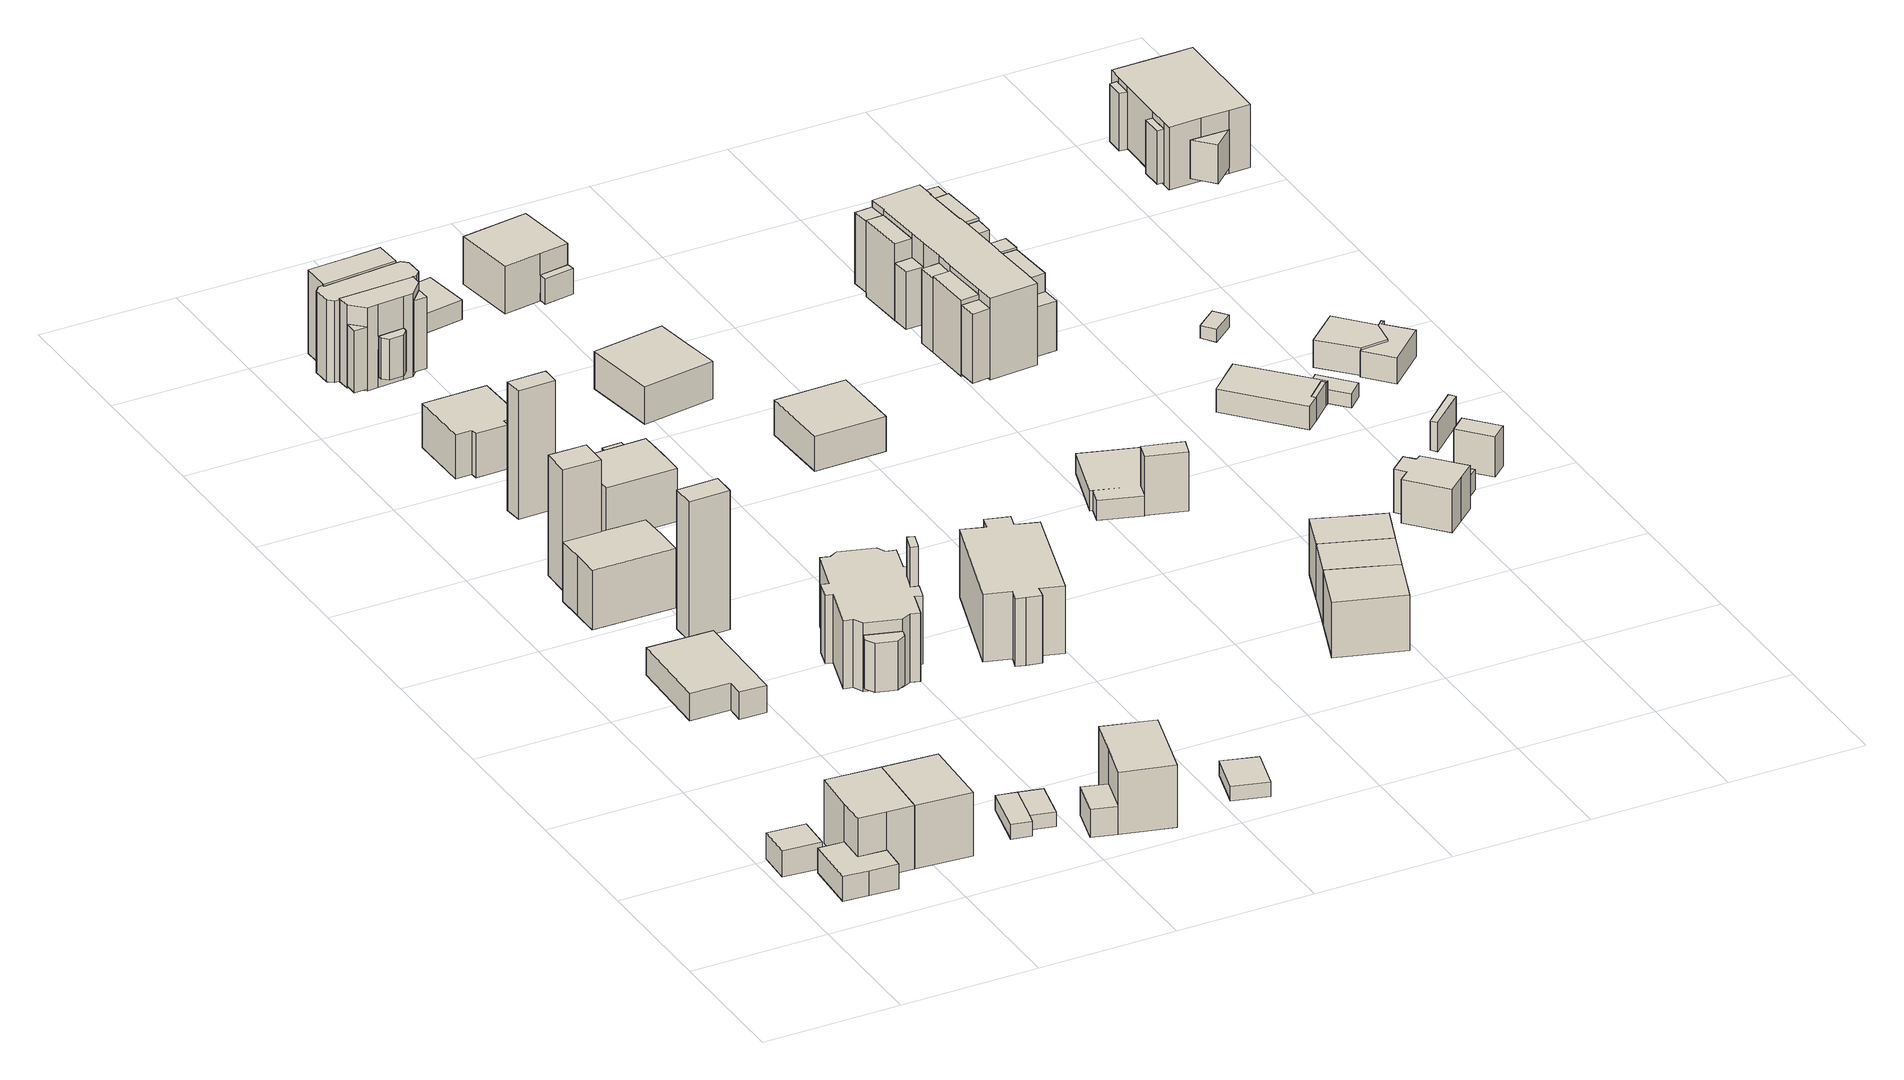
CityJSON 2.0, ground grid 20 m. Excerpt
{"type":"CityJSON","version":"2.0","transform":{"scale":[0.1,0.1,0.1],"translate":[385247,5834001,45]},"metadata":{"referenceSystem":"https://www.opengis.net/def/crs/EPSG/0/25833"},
"CityObjects":{
"building1":{"type":"Building","attributes":{"Gemeindeschluessel":"11000012","BezugspunktDach":"2200","function":"51009_1611","measuredHeight":3.89,"storeysAboveGround":0},"address":[{"country":"Germany","locality":"Berlin"}],"geometry":[{"type":"Solid","lod":"1","boundaries":[[[[0,1,2,3]],[[4,5,6,7]],[[4,7,3,2]],[[5,4,2,1]],[[6,5,1,0]],[[7,6,0,3]]]]}]},
"building2":{"type":"Building","attributes":{"Gemeindeschluessel":"11000012","BezugspunktDach":"2200","function":"51009_1610","measuredHeight":3.72,"storeysAboveGround":0},"address":[{"country":"Germany","locality":"Berlin"}],"geometry":[{"type":"Solid","lod":"1","boundaries":[[[[8,9,10,11,12,13,14]],[[15,16,17,18,19,20,21]],[[15,21,14,13]],[[16,15,13,12]],[[17,16,12,11]],[[18,17,11,10]],[[19,18,10,9]],[[20,19,9,8]],[[21,20,8,14]]]]}]},
"building3":{"type":"Building","attributes":{"Gemeindeschluessel":"11000012","BezugspunktDach":"2200","function":"31001_1010","measuredHeight":9.46,"storeysAboveGround":2},"address":[{"country":"Germany","locality":"Berlin","thoroughfareNumber":"14","thoroughfareName":"Am Pilz"}],"geometry":[{"type":"Solid","lod":"1","boundaries":[[[[22,23,24,25,26,27]],[[28,29,30,31,32,33]],[[28,33,27,26]],[[29,28,26,25]],[[30,29,25,24]],[[31,30,24,23]],[[32,31,23,22]],[[33,32,22,27]]]]}]},
"building4":{"type":"Building","attributes":{"Gemeindeschluessel":"11000012","BezugspunktDach":"2200","function":"31001_1010","measuredHeight":9.48,"storeysAboveGround":2},"address":[{"country":"Germany","locality":"Berlin","thoroughfareNumber":"16","thoroughfareName":"Am Pilz"}],"geometry":[{"type":"Solid","lod":"1","boundaries":[[[[34,35,24,23]],[[30,36,37,31]],[[30,31,23,24]],[[36,30,24,35]],[[37,36,35,34]],[[31,37,34,23]]]]}]},
"building5":{"type":"Building","attributes":{"Gemeindeschluessel":"11000012","BezugspunktDach":"2200","function":"31001_1010","measuredHeight":4.12,"storeysAboveGround":1},"address":[{"country":"Germany","locality":"Berlin","thoroughfareNumber":"2","thoroughfareName":"Wildkanzelweg"}],"geometry":[{"type":"Solid","lod":"1","boundaries":[[[[38,39,40,41,42,43]],[[44,45,46,47,48,49]],[[44,49,43,42]],[[45,44,42,41]],[[46,45,41,40]],[[47,46,40,39]],[[48,47,39,38]],[[49,48,38,43]]]]}]},
"building6":{"type":"Building","attributes":{"Gemeindeschluessel":"11000012","BezugspunktDach":"2200","function":"31001_2463","measuredHeight":2.17,"storeysAboveGround":1},"address":[{"country":"Germany","locality":"Berlin","thoroughfareNumber":"16 (1)","thoroughfareName":"Am Pilz"}],"geometry":[{"type":"Solid","lod":"1","boundaries":[[[[50,51,52,53,54]],[[55,56,57,58,59]],[[55,59,54,53]],[[56,55,53,52]],[[57,56,52,51]],[[58,57,51,50]],[[59,58,50,54]]]]}]},
"building7":{"type":"Building","attributes":{"Gemeindeschluessel":"11000012","BezugspunktDach":"2200","function":"31001_2463","measuredHeight":17.96,"storeysAboveGround":1},"address":[{"country":"Germany","locality":"Berlin","thoroughfareNumber":"4 (1)","thoroughfareName":"Wildkanzelweg"}],"geometry":[{"type":"Solid","lod":"1","boundaries":[[[[60,61,62,63]],[[64,65,66,67]],[[64,67,63,62]],[[65,64,62,61]],[[66,65,61,60]],[[67,66,60,63]]]]}]},
"building8":{"type":"Building","attributes":{"Gemeindeschluessel":"11000012","BezugspunktDach":"2200","function":"31001_2463","measuredHeight":2.16,"storeysAboveGround":1},"address":[{"country":"Germany","locality":"Berlin","thoroughfareNumber":"18 (1)","thoroughfareName":"Am Pilz"}],"geometry":[{"type":"Solid","lod":"1","boundaries":[[[[68,69,52,51]],[[56,70,71,57]],[[56,57,51,52]],[[70,56,52,69]],[[71,70,69,68]],[[57,71,68,51]]]]}]},
"building9":{"type":"Building","attributes":{"Gemeindeschluessel":"11000012","BezugspunktDach":"2200","function":"31001_1010","measuredHeight":9.94,"storeysAboveGround":2},"address":[{"country":"Germany","locality":"Berlin","thoroughfareNumber":"4","thoroughfareName":"Wildkanzelweg"}],"geometry":[{"type":"Solid","lod":"1","boundaries":[[[[72,73,74,75,76,77,78]],[[79,80,81,82,83,84,85]],[[79,85,78,77]],[[80,79,77,76]],[[81,80,76,75]],[[82,81,75,74]],[[83,82,74,73]],[[84,83,73,72]],[[85,84,72,78]]]]}]},
"building10":{"type":"Building","attributes":{"Gemeindeschluessel":"11000012","BezugspunktDach":"2200","function":"31001_2463","measuredHeight":20.8,"storeysAboveGround":1},"address":[{"country":"Germany","locality":"Berlin","thoroughfareNumber":"2 (1)","thoroughfareName":"Wildkanzelweg"}],"geometry":[{"type":"Solid","lod":"1","boundaries":[[[[86,87,88,89]],[[90,91,92,93]],[[90,93,89,88]],[[91,90,88,87]],[[92,91,87,86]],[[93,92,86,89]]]]}]},
"building11":{"type":"Building","attributes":{"Gemeindeschluessel":"11000012","BezugspunktDach":"2200","function":"31001_2463","measuredHeight":19.2,"storeysAboveGround":1},"address":[{"country":"Germany","locality":"Berlin","thoroughfareNumber":"6 (1)","thoroughfareName":"Wildkanzelweg"}],"geometry":[{"type":"Solid","lod":"1","boundaries":[[[[94,95,96,97]],[[98,99,100,101]],[[98,101,97,96]],[[99,98,96,95]],[[100,99,95,94]],[[101,100,94,97]]]]}]},
"building12":{"type":"Building","attributes":{"Gemeindeschluessel":"11000012","function":"31001_1010"},"address":[{"country":"Germany","locality":"Berlin","thoroughfareNumber":"18","thoroughfareName":"Am Pilz"}],"children":["building12-1","building12-2"]},
"building12-1":{"type":"BuildingPart","attributes":{"BezugspunktDach":"2200","measuredHeight":9.29,"storeysAboveGround":3},"parents":["building12"],"geometry":[{"type":"MultiSurface","lod":"1","boundaries":[[[102,103,104,105,106]],[[107,108,109,110,111]],[[112,113,111,106,105]],[[108,107,105,104]],[[109,108,104,103]],[[110,109,103,102]],[[111,110,102,106]],[[114,107,111,113,112]]]}]},
"building12-2":{"type":"BuildingPart","attributes":{"BezugspunktDach":"2200","measuredHeight":4.61,"storeysAboveGround":3},"parents":["building12"],"geometry":[{"type":"Solid","lod":"1","boundaries":[[[[113,112,115,116]],[[117,107,111,118]],[[117,118,116,115]],[[107,117,115,112]],[[118,111,113,116]],[[111,107,112,113]]]]}]},
"building13":{"type":"Building","attributes":{"Gemeindeschluessel":"11000012","BezugspunktDach":"2200","function":"31001_1010","measuredHeight":7.83,"storeysAboveGround":1},"address":[{"country":"Germany","locality":"Berlin","thoroughfareNumber":"8","thoroughfareName":"Wildkanzelweg"}],"geometry":[{"type":"Solid","lod":"1","boundaries":[[[[119,120,121,122,123,124,125,126]],[[127,128,129,130,131,132,133,134]],[[127,134,126,125]],[[128,127,125,124]],[[129,128,124,123]],[[130,129,123,122]],[[131,130,122,121]],[[132,131,121,120]],[[133,132,120,119]],[[134,133,119,126]]]]}]},
"building14":{"type":"Building","attributes":{"Gemeindeschluessel":"11000012","function":"31001_1010"},"address":[{"country":"Germany","locality":"Berlin","thoroughfareNumber":"15","thoroughfareName":"Am Pilz"}],"children":["building14-1","building14-2","building14-3","building14-4"]},
"building14-1":{"type":"BuildingPart","attributes":{"BezugspunktDach":"2200","measuredHeight":11.35,"storeysAboveGround":2},"parents":["building14"],"geometry":[{"type":"MultiSurface","lod":"1","boundaries":[[[135,136,137,138,139,140,141,142,143,144,145,146,147,148,149,150,151,152,153,154,155,156,157,158,159]],[[160,161,162,163,164,165,166,167,168,169,170,171,172,173,174,175,176,177,178,179,180,181,182,183,184]],[[160,184,159,158]],[[161,160,158,157]],[[162,161,157,156]],[[163,162,156,155]],[[164,163,155,154]],[[165,164,154,153]],[[166,165,153,152]],[[185,186,187,188,167,166,152,151]],[[168,167,151,150]],[[169,168,150,149]],[[170,169,149,148]],[[171,170,148,147]],[[172,171,147,146]],[[173,172,146,189,190]],[[174,173,190,191]],[[175,174,191,192]],[[176,175,143,142]],[[177,176,142,141]],[[178,177,141,140]],[[179,178,140,139]],[[180,179,139,138]],[[181,180,138,137]],[[182,181,193,194,195,196,137,136]],[[183,182,136,135]],[[184,183,135,159]],[[188,187,186,185]],[[190,189,146,145]],[[191,190,145,144]],[[192,191,144,143]],[[196,195,194,193]]]}]},
"building14-2":{"type":"BuildingPart","attributes":{"BezugspunktDach":"2200","measuredHeight":7.23,"storeysAboveGround":2},"parents":["building14"],"geometry":[{"type":"Solid","lod":"1","boundaries":[[[[185,197,198,199,200,186]],[[201,202,203,204,188,187]],[[201,187,186,200]],[[202,201,200,199]],[[203,202,199,198]],[[204,203,198,197]],[[188,204,197,185]],[[187,188,185,186]]]]}]},
"building14-3":{"type":"BuildingPart","attributes":{"BezugspunktDach":"2200","measuredHeight":7.22,"storeysAboveGround":2},"parents":["building14"],"geometry":[{"type":"Solid","lod":"1","boundaries":[[[[205,206,207,196,195,208]],[[194,193,209,210,211,212]],[[194,212,208,195]],[[209,193,196,207]],[[210,209,207,206]],[[211,210,206,205]],[[212,211,205,208]],[[193,194,195,196]]]]}]},
"building14-4":{"type":"BuildingPart","attributes":{"BezugspunktDach":"2200","measuredHeight":15.08,"storeysAboveGround":2},"parents":["building14"],"geometry":[{"type":"MultiSurface","lod":"1","boundaries":[[[213,214,215,216]],[[190,189,192,191]],[[145,144,216,215]],[[217,146,145,190,215,214]],[[192,189,214,213]],[[144,143,213,216]],[[190,191,144,145]],[[189,190,145,146,217]],[[191,192,143,144]]]}]},
"building15":{"type":"Building","attributes":{"Gemeindeschluessel":"11000012","BezugspunktDach":"2200","function":"31001_1010","measuredHeight":9.88,"storeysAboveGround":1},"address":[{"country":"Germany","locality":"Berlin","thoroughfareNumber":"6","thoroughfareName":"Wildkanzelweg"}],"geometry":[{"type":"Solid","lod":"1","boundaries":[[[[218,219,220,221,222,223]],[[224,225,226,227,228,229]],[[224,229,223,222]],[[225,224,222,221]],[[226,225,221,220]],[[227,226,220,219]],[[228,227,219,218]],[[229,228,218,223]]]]}]},
"building16":{"type":"Building","attributes":{"Gemeindeschluessel":"11000012","function":"31001_1010"},"address":[{"country":"Germany","locality":"Berlin","thoroughfareNumber":"10","thoroughfareName":"Wildkanzelweg"}],"children":["building16-1","building16-2","building16-3","building16-4","building16-5","building16-6","building16-7"]},
"building16-1":{"type":"BuildingPart","attributes":{"BezugspunktDach":"2200","measuredHeight":12.25,"storeysAboveGround":2},"parents":["building16"],"geometry":[{"type":"Solid","lod":"1","boundaries":[[[[230,231,232,233,234,235,236,237,238,239,240,241,242,243]],[[244,245,246,247,248,249,250,251,252,253,254,255,256,257]],[[244,257,243,242]],[[245,244,242,241]],[[248,247,239,238]],[[249,248,238,237]],[[250,249,237,236]],[[251,250,236,235]],[[252,251,235,234]],[[253,252,234,233]],[[255,254,232,231]],[[256,255,231,230]],[[257,256,230,243]],[[246,245,241,240]],[[247,246,240,239]],[[253,233,232,254]]]]}]},
"building16-2":{"type":"BuildingPart","attributes":{"BezugspunktDach":"2200","measuredHeight":12.37,"storeysAboveGround":2},"parents":["building16"],"geometry":[{"type":"MultiSurface","lod":"1","boundaries":[[[258,259,260,261,262,263,264,265]],[[253,266,267,268,269,270,271,254]],[[253,254,265,264],[253,233,232,254]],[[266,253,264,263]],[[272,273,263,262]],[[267,266,274,275]],[[268,267,262,261]],[[276,277,278,261,260]],[[269,268,279,280,281]],[[270,269,260,259]],[[271,270,282,283,284,285,286,259,258]],[[254,271,258,265]],[[233,253,254,232]],[[275,274,273,272]],[[281,280,279,278,277,276]],[[286,285,284,283,282]]]}]},
"building16-3":{"type":"BuildingPart","attributes":{"BezugspunktDach":"2200","measuredHeight":13.19,"storeysAboveGround":2},"parents":["building16"],"geometry":[{"type":"MultiSurface","lod":"1","boundaries":[[[287,288,289,290,291,292,293]],[[294,295,296,247,246,245,297]],[[294,297,293,292]],[[298,299,300,301,302,295,294,292,291]],[[296,295,291,290]],[[247,296,290,289]],[[240,239,289,288]],[[241,240,246,288,287]],[[297,245,287,293]],[[302,301,300,299,298]],[[246,247,239,240]],[[245,246,240,241]]]}]},
"building16-4":{"type":"BuildingPart","attributes":{"BezugspunktDach":"2200","measuredHeight":6.11,"storeysAboveGround":2},"parents":["building16"],"geometry":[{"type":"Solid","lod":"1","boundaries":[[[[303,304,305,306,277,276]],[[279,307,308,309,310,280]],[[307,279,277,306]],[[308,307,306,305]],[[309,308,305,304]],[[310,309,304,303]],[[280,310,303,276]],[[280,276,277,279]]]]}]},
"building16-5":{"type":"BuildingPart","attributes":{"BezugspunktDach":"2200","measuredHeight":9.35,"storeysAboveGround":2},"parents":["building16"],"geometry":[{"type":"MultiSurface","lod":"1","boundaries":[[[311,286,285]],[[283,312,284]],[[312,283,286,311]],[[284,312,311,285]],[[283,284,313,285,286]]]}]},
"building16-6":{"type":"BuildingPart","attributes":{"BezugspunktDach":"2200","measuredHeight":3.81,"storeysAboveGround":2},"parents":["building16"],"geometry":[{"type":"MultiSurface","lod":"1","boundaries":[[[299,298,314,315,316,317]],[[318,319,320,301,300,321]],[[318,321,317,316]],[[319,318,316,315]],[[320,319,315,314]],[[301,320,314,298]],[[321,300,299,317]],[[300,301,298,299,322]]]}]},
"building16-7":{"type":"BuildingPart","attributes":{"BezugspunktDach":"2200","measuredHeight":10.71,"storeysAboveGround":2},"parents":["building16"],"geometry":[{"type":"MultiSurface","lod":"1","boundaries":[[[323,273,272]],[[274,324,275]],[[324,274,273,323]],[[275,324,323,272]],[[274,275,272,273,325]]]}]},
"building17":{"type":"Building","attributes":{"Gemeindeschluessel":"11000012","BezugspunktDach":"2200","function":"51009_1610","measuredHeight":6.72,"storeysAboveGround":0},"address":[{"country":"Germany","locality":"Berlin"}],"geometry":[{"type":"Solid","lod":"1","boundaries":[[[[326,327,328,329]],[[330,331,332,333]],[[330,333,329,328]],[[331,330,328,327]],[[332,331,327,326]],[[333,332,326,329]]]]}]},
"building18":{"type":"Building","attributes":{"Gemeindeschluessel":"11000012","BezugspunktDach":"2200","function":"31001_2463","measuredHeight":2.13,"storeysAboveGround":1},"address":[{"country":"Germany","locality":"Berlin","thoroughfareNumber":"20 (1)","thoroughfareName":"Am Pilz"}],"geometry":[{"type":"Solid","lod":"1","boundaries":[[[[334,335,336,337]],[[338,339,340,341]],[[338,341,337,336]],[[339,338,336,335]],[[340,339,335,334]],[[341,340,334,337]]]]}]},
"building19":{"type":"Building","attributes":{"Gemeindeschluessel":"11000012","BezugspunktDach":"2200","function":"31001_2463","measuredHeight":2.86,"storeysAboveGround":1},"address":[{"country":"Germany","locality":"Berlin","thoroughfareNumber":"10 (1)","thoroughfareName":"Wildkanzelweg"}],"geometry":[{"type":"Solid","lod":"1","boundaries":[[[[342,343,344,345]],[[346,347,348,349]],[[346,349,345,344]],[[347,346,344,343]],[[348,347,343,342]],[[349,348,342,345]]]]}]},
"building20":{"type":"Building","attributes":{"Gemeindeschluessel":"11000012","BezugspunktDach":"2200","function":"31001_1010","measuredHeight":12.24,"storeysAboveGround":2},"address":[{"country":"Germany","locality":"Berlin","thoroughfareNumber":"17","thoroughfareName":"Am Pilz"}],"geometry":[{"type":"Solid","lod":"1","boundaries":[[[[350,351,352,353,354,355,356,357,358,359,360,361,362,363]],[[364,365,366,367,368,369,370,371,372,373,374,375,376,377]],[[364,377,363,362]],[[365,364,362,361]],[[366,365,361,360]],[[367,366,360,359]],[[368,367,359,358]],[[369,368,358,357]],[[370,369,357,356]],[[371,370,356,355]],[[372,371,355,354]],[[373,372,354,353]],[[374,373,353,352]],[[375,374,352,351]],[[376,375,351,350]],[[377,376,350,363]]]]}]},
"building21":{"type":"Building","attributes":{"Gemeindeschluessel":"11000012","BezugspunktDach":"2200","function":"31001_1010","measuredHeight":7.64,"storeysAboveGround":1},"address":[{"country":"Germany","locality":"Berlin","thoroughfareNumber":"8A","thoroughfareName":"Wildkanzelweg"}],"geometry":[{"type":"Solid","lod":"1","boundaries":[[[[378,379,380,381,382]],[[383,384,385,386,387]],[[383,387,382,381]],[[384,383,381,380]],[[385,384,380,379]],[[386,385,379,378]],[[387,386,378,382]]]]}]},
"building22":{"type":"Building","attributes":{"Gemeindeschluessel":"11000012","function":"31001_1010"},"address":[{"country":"Germany","locality":"Berlin","thoroughfareNumber":"22","thoroughfareName":"Schwarzkittelweg"}],"children":["building22-1","building22-2"]},
"building22-1":{"type":"BuildingPart","attributes":{"BezugspunktDach":"2200","measuredHeight":7.08,"storeysAboveGround":2},"parents":["building22"],"geometry":[{"type":"MultiSurface","lod":"1","boundaries":[[[388,389,390,391,392]],[[393,394,395,396,397]],[[393,397,392,391]],[[394,393,391,390]],[[398,399,390,389]],[[395,394,400,401,402]],[[396,395,389,388]],[[397,396,388,392]],[[402,401,400,399,398]]]}]},
"building22-2":{"type":"BuildingPart","attributes":{"BezugspunktDach":"2200","measuredHeight":3.86,"storeysAboveGround":2},"parents":["building22"],"geometry":[{"type":"Solid","lod":"1","boundaries":[[[[403,404,399,398]],[[400,405,406,401]],[[405,400,399,404]],[[406,405,404,403]],[[401,406,403,398]],[[400,401,398,399]]]]}]},
"building23":{"type":"Building","attributes":{"Gemeindeschluessel":"11000012","BezugspunktDach":"2200","function":"31001_1010","measuredHeight":6.46,"storeysAboveGround":1},"address":[{"country":"Germany","locality":"Berlin","thoroughfareNumber":"6A","thoroughfareName":"Wildkanzelweg"}],"geometry":[{"type":"Solid","lod":"1","boundaries":[[[[407,408,409,410]],[[411,412,413,414]],[[411,414,410,409]],[[412,411,409,408]],[[413,412,408,407]],[[414,413,407,410]]]]}]},
"building24":{"type":"Building","attributes":{"Gemeindeschluessel":"11000012","BezugspunktDach":"2200","function":"31001_1010","measuredHeight":10.3,"storeysAboveGround":2},"address":[{"country":"Germany","locality":"Berlin","thoroughfareNumber":"21","thoroughfareName":"Am Pilz"}],"geometry":[{"type":"Solid","lod":"1","boundaries":[[[[415,416,417,418,419]],[[420,421,422,423,424]],[[420,424,419,418]],[[421,420,418,417]],[[422,421,417,416]],[[423,422,416,415]],[[424,423,415,419]]]]}]},
"building25":{"type":"Building","attributes":{"Gemeindeschluessel":"11000012","BezugspunktDach":"2200","function":"51009_1610","measuredHeight":10.37,"storeysAboveGround":0},"address":[{"country":"Germany","locality":"Berlin"}],"geometry":[{"type":"Solid","lod":"1","boundaries":[[[[425,426,427,428,429]],[[430,431,432,433,434]],[[430,434,429,428]],[[431,430,428,427]],[[432,431,427,426]],[[433,432,426,425]],[[434,433,425,429]]]]}]},
"building26":{"type":"Building","attributes":{"Gemeindeschluessel":"11000012","function":"31001_1010"},"address":[{"country":"Germany","locality":"Berlin","thoroughfareNumber":"19","thoroughfareName":"Am Pilz"}],"children":["building26-1","building26-2"]},
"building26-1":{"type":"BuildingPart","attributes":{"BezugspunktDach":"2200","measuredHeight":3,"storeysAboveGround":2},"parents":["building26"],"geometry":[{"type":"Solid","lod":"1","boundaries":[[[[435,436,437,438,439,440,441,442]],[[443,444,445,446,447,448,449,450]],[[443,450,442,441]],[[444,443,441,440]],[[445,444,440,439]],[[446,445,439,438]],[[447,446,438,437]],[[448,447,437,436]],[[449,448,436,435]],[[450,449,435,442]]]]}]},
"building26-2":{"type":"BuildingPart","attributes":{"BezugspunktDach":"2200","measuredHeight":3,"storeysAboveGround":2},"parents":["building26"],"geometry":[{"type":"Solid","lod":"1","boundaries":[[[[435,436,441,442]],[[443,448,449,450]],[[443,450,442,441]],[[448,443,441,436]],[[449,448,436,435]],[[450,449,435,442]]]]}]},
"building27":{"type":"Building","attributes":{"Gemeindeschluessel":"11000012","BezugspunktDach":"2200","function":"31001_1010","measuredHeight":10.32,"storeysAboveGround":2},"address":[{"country":"Germany","locality":"Berlin","thoroughfareNumber":"47A","thoroughfareName":"Bieselheider Weg"}],"geometry":[{"type":"Solid","lod":"1","boundaries":[[[[416,451,452,453,418]],[[454,455,456,422,420]],[[454,420,418,453]],[[455,454,453,452]],[[456,455,452,451]],[[422,456,451,416]],[[420,422,416,418]]]]}]},
"building28":{"type":"Building","attributes":{"Gemeindeschluessel":"11000012","BezugspunktDach":"2200","function":"31001_1010","measuredHeight":10.37,"storeysAboveGround":2},"address":[{"country":"Germany","locality":"Berlin","thoroughfareNumber":"47B","thoroughfareName":"Bieselheider Weg"}],"geometry":[{"type":"Solid","lod":"1","boundaries":[[[[452,451,457,458,459,460,461,453]],[[462,463,464,465,466,467,468,469]],[[462,469,453,461]],[[463,462,461,460]],[[464,463,460,459]],[[465,464,459,458]],[[466,465,458,457]],[[467,466,457,451]],[[468,467,451,452]],[[469,468,452,453]]]]}]},
"building29":{"type":"Building","attributes":{"Gemeindeschluessel":"11000012","BezugspunktDach":"2200","function":"31001_2463","measuredHeight":2.21,"storeysAboveGround":1},"address":[{"country":"Germany","locality":"Berlin","thoroughfareNumber":"47B (1)","thoroughfareName":"Bieselheider Weg"}],"geometry":[{"type":"Solid","lod":"1","boundaries":[[[[470,471,472,473]],[[474,475,466,464]],[[474,464,473,472]],[[475,474,472,471]],[[466,475,471,470]],[[464,466,470,473]]]]}]},
"building30":{"type":"Building","attributes":{"Gemeindeschluessel":"11000012","function":"31001_1010"},"address":[{"country":"Germany","locality":"Berlin","thoroughfareNumber":"26, 28","thoroughfareName":"Schwarzkittelweg"}],"children":["building30-1","building30-2","building30-3","building30-4","building30-5","building30-6","building30-7","building30-8","building30-9","building30-10","building30-11","building30-12","building30-13"]},
"building30-1":{"type":"BuildingPart","attributes":{"BezugspunktDach":"2200","measuredHeight":13.12,"storeysAboveGround":3},"parents":["building30"],"geometry":[{"type":"MultiSurface","lod":"1","boundaries":[[[476,477,478,479,480,481,482,483,484,485,486,487,488,489,490,491,492,493,494,495,496]],[[497,498,499,500,501,502,503,504,505,506,507,508,509,510,511,512,513,514,515,516,517]],[[497,517,496,495]],[[498,497,518,495,494],[519,520,521,518]],[[522,523,494,493]],[[524,522,493,492]],[[525,524,492,491]],[[526,527,528,529,502,501,491,490]],[[503,502,490,489]],[[530,531,532,489,488]],[[504,503,533,534,535]],[[536,537,488,487]],[[538,536,505,487,486]],[[539,540,541,542,507,506,486,485]],[[508,507,485,484]],[[543,544,545,546,509,508,484,483]],[[510,509,483,482]],[[547,548,510,482,481]],[[549,550,481,480]],[[513,512,480,479]],[[514,551,552,479,478]],[[515,553,554,478,477]],[[555,556,477,476]],[[516,515,557,558,555]],[[559,555,476,496]],[[517,516,558,560]],[[520,519,518,521]],[[499,498,523,522]],[[500,499,522,524]],[[524,525,501,500]],[[529,528,527,526]],[[535,534,533,532,531,530]],[[561,505,504,537,536]],[[506,505,536,538]],[[542,541,540,539]],[[546,545,544,543]],[[511,510,548,547]],[[512,511,550,549]],[[513,552,551,514]],[[514,554,553,515]],[[556,555,558,557]],[[560,558,555,559]]]}]},
"building30-2":{"type":"BuildingPart","attributes":{"BezugspunktDach":"2200","measuredHeight":11.44,"storeysAboveGround":3},"parents":["building30"],"geometry":[{"type":"MultiSurface","lod":"1","boundaries":[[[524,525,562,563,523,522]],[[498,564,565,501,500,499]],[[566,567,520,568,523,563]],[[564,498,519,569]],[[565,564,563,562]],[[527,570,571,562,525]],[[501,565,572,528]],[[498,499,522,523]],[[569,519,568,520,567,566]],[[528,572,571,570,527]],[[500,501,525,524]],[[500,524,522,499]]]}]},
"building30-3":{"type":"BuildingPart","attributes":{"BezugspunktDach":"2200","measuredHeight":11.44,"storeysAboveGround":3},"parents":["building30"],"geometry":[{"type":"MultiSurface","lod":"1","boundaries":[[[538,573,574,537,536]],[[504,575,576,506,505]],[[575,504,577,535,578]],[[576,575,574,573]],[[540,579,573,538]],[[506,576,580,541,581]],[[504,505,536,537]],[[535,577,537,574,578]],[[581,541,580,579,540]],[[506,538,536,505]]]}]},
"building30-4":{"type":"BuildingPart","attributes":{"BezugspunktDach":"2200","measuredHeight":11.44,"storeysAboveGround":3},"parents":["building30"],"geometry":[{"type":"MultiSurface","lod":"1","boundaries":[[[582,548,547,583]],[[511,510,584,585]],[[550,586,583,547]],[[584,510,587,588,589,590,548,582]],[[585,584,582,583]],[[511,585,586,550]],[[510,511,547,548]],[[590,589,588,587]]]}]},
"building30-5":{"type":"BuildingPart","attributes":{"BezugspunktDach":"2200","measuredHeight":11.44,"storeysAboveGround":3},"parents":["building30"],"geometry":[{"type":"MultiSurface","lod":"1","boundaries":[[[591,554,553,592]],[[515,514,593,594]],[[515,594,592,553],[595,557,556,596]],[[597,551,554,591]],[[594,593,591,592]],[[556,557,595,596]],[[514,515,553,554]],[[593,514,551,597]]]}]},
"building30-6":{"type":"BuildingPart","attributes":{"BezugspunktDach":"2200","measuredHeight":10.3,"storeysAboveGround":3},"parents":["building30"],"geometry":[{"type":"MultiSurface","lod":"1","boundaries":[[[598,544,543,589]],[[546,545,599,588]],[[546,587,590,543]],[[599,545,544,598]],[[588,599,598,589]],[[588,600,589,590,587]],[[545,546,543,544]]]}]},
"building30-7":{"type":"BuildingPart","attributes":{"BezugspunktDach":"2200","measuredHeight":7.33,"storeysAboveGround":3},"parents":["building30"],"geometry":[{"type":"Solid","lod":"1","boundaries":[[[[539,601,579,540]],[[580,602,542,541]],[[602,580,579,601]],[[542,602,601,539]],[[580,541,540,579]],[[542,539,540,541]]]]}]},
"building30-8":{"type":"BuildingPart","attributes":{"BezugspunktDach":"2200","measuredHeight":9.88,"storeysAboveGround":3},"parents":["building30"],"geometry":[{"type":"MultiSurface","lod":"1","boundaries":[[[526,603,570,527]],[[572,604,529,528]],[[604,572,570,603]],[[529,604,603,526]],[[605,572,528,606,527,570]],[[528,529,526,527]]]}]},
"building30-9":{"type":"BuildingPart","attributes":{"BezugspunktDach":"2200","measuredHeight":10.61,"storeysAboveGround":3},"parents":["building30"],"geometry":[{"type":"MultiSurface","lod":"1","boundaries":[[[531,607,608,532]],[[609,578,535,534]],[[609,534,532,608]],[[578,609,608,607]],[[535,537,574,578,607,531]],[[578,574,537,535]],[[534,535,610,531,532]]]}]},
"building30-10":{"type":"BuildingPart","attributes":{"BezugspunktDach":"2200","measuredHeight":8.64,"storeysAboveGround":3},"parents":["building30"],"geometry":[{"type":"Solid","lod":"1","boundaries":[[[[611,552,551,597]],[[514,513,612,593]],[[612,513,552,611]],[[593,612,611,597]],[[593,597,551,514]],[[513,514,551,552]]]]}]},
"building30-11":{"type":"BuildingPart","attributes":{"BezugspunktDach":"2200","measuredHeight":11.08,"storeysAboveGround":3},"parents":["building30"],"geometry":[{"type":"Solid","lod":"1","boundaries":[[[[586,550,549,613]],[[512,511,585,614]],[[512,614,613,549]],[[614,585,586,613]],[[511,512,549,550]],[[511,550,586,585]]]]}]},
"building30-12":{"type":"BuildingPart","attributes":{"BezugspunktDach":"2200","measuredHeight":9.61,"storeysAboveGround":3},"parents":["building30"],"geometry":[{"type":"MultiSurface","lod":"1","boundaries":[[[520,567,615,521]],[[616,569,519,518]],[[616,518,521,615]],[[569,616,615,567]],[[617,519,569,567,520]],[[518,519,520,521]]]}]},
"building30-13":{"type":"BuildingPart","attributes":{"BezugspunktDach":"2200","measuredHeight":10.6,"storeysAboveGround":3},"parents":["building30"],"geometry":[{"type":"MultiSurface","lod":"1","boundaries":[[[596,555,559,618]],[[560,558,595,619]],[[560,619,618,559]],[[619,595,596,618]],[[560,620,559,555,558]],[[558,555,556,557]],[[595,557,556,596]]]}]},
"building31":{"type":"Building","attributes":{"Gemeindeschluessel":"11000012","BezugspunktDach":"2200","function":"31001_1010","measuredHeight":8.89,"storeysAboveGround":2},"address":[{"country":"Germany","locality":"Berlin","thoroughfareNumber":"49","thoroughfareName":"Bieselheider Weg"}],"geometry":[{"type":"Solid","lod":"1","boundaries":[[[[621,622,623,624,625,626,627,628,629]],[[630,631,632,633,634,635,636,637,638]],[[630,638,629,628]],[[631,630,628,627]],[[632,631,627,626]],[[633,632,626,625]],[[634,633,625,624]],[[635,634,624,623]],[[636,635,623,622]],[[637,636,622,621]],[[638,637,621,629]]]]}]},
"building32":{"type":"Building","attributes":{"Gemeindeschluessel":"11000012","BezugspunktDach":"2200","function":"31001_1010","measuredHeight":3.55,"storeysAboveGround":1},"address":[{"country":"Germany","locality":"Berlin","thoroughfareNumber":"51A","thoroughfareName":"Bieselheider Weg"}],"geometry":[{"type":"Solid","lod":"1","boundaries":[[[[639,640,641,642,643,644,645,646]],[[647,648,649,650,651,652,653,654]],[[647,654,646,645]],[[648,647,645,644]],[[649,648,644,643]],[[650,649,643,642]],[[651,650,642,641]],[[652,651,641,640]],[[653,652,640,639]],[[654,653,639,646]]]]}]},
"building33":{"type":"Building","attributes":{"Gemeindeschluessel":"11000012","BezugspunktDach":"2200","function":"31001_2463","measuredHeight":3.48,"storeysAboveGround":1},"address":[{"country":"Germany","locality":"Berlin","thoroughfareNumber":"49 (1)","thoroughfareName":"Bieselheider Weg"}],"geometry":[{"type":"Solid","lod":"1","boundaries":[[[[655,656,657,658]],[[659,660,661,662]],[[659,662,658,657]],[[660,659,657,656]],[[661,660,656,655]],[[662,661,655,658]]]]}]},
"building34":{"type":"Building","attributes":{"Gemeindeschluessel":"11000012","BezugspunktDach":"2200","function":"51009_1610","measuredHeight":3.53,"storeysAboveGround":0},"address":[{"country":"Germany","locality":"Berlin"}],"geometry":[{"type":"Solid","lod":"1","boundaries":[[[[640,643,642,641]],[[650,649,652,651]],[[650,651,641,642]],[[649,650,642,643]],[[652,649,643,640]],[[651,652,640,641]]]]}]},
"building35":{"type":"Building","attributes":{"Gemeindeschluessel":"11000012","BezugspunktDach":"2200","function":"31001_2463","measuredHeight":2.08,"storeysAboveGround":1},"address":[{"country":"Germany","locality":"Berlin","thoroughfareNumber":"51A (1)","thoroughfareName":"Bieselheider Weg"}],"geometry":[{"type":"Solid","lod":"1","boundaries":[[[[663,664,665,666]],[[667,668,669,670]],[[667,670,666,665]],[[668,667,665,664]],[[669,668,664,663]],[[670,669,663,666]]]]}]},
"building36":{"type":"Building","attributes":{"Gemeindeschluessel":"11000012","BezugspunktDach":"2200","function":"31001_2723","measuredHeight":1.83,"storeysAboveGround":1},"address":[{"country":"Germany","locality":"Berlin","thoroughfareNumber":"53 (3)","thoroughfareName":"Bieselheider Weg"}],"geometry":[{"type":"Solid","lod":"1","boundaries":[[[[671,672,673,674]],[[675,676,677,678]],[[675,678,674,673]],[[676,675,673,672]],[[677,676,672,671]],[[678,677,671,674]]]]}]},
"building37":{"type":"Building","attributes":{"Gemeindeschluessel":"11000012","BezugspunktDach":"2200","function":"31001_2463","measuredHeight":8.29,"storeysAboveGround":1},"address":[{"country":"Germany","locality":"Berlin","thoroughfareNumber":"51 (1)","thoroughfareName":"Bieselheider Weg"}],"geometry":[{"type":"Solid","lod":"1","boundaries":[[[[679,680,681,682]],[[683,684,685,686]],[[683,686,682,681]],[[684,683,681,680]],[[685,684,680,679]],[[686,685,679,682]]]]}]},
"building38":{"type":"Building","attributes":{"Gemeindeschluessel":"11000012","BezugspunktDach":"2200","function":"51009_1610","measuredHeight":4.36,"storeysAboveGround":0},"address":[{"country":"Germany","locality":"Berlin"}],"geometry":[{"type":"Solid","lod":"1","boundaries":[[[[687,688,689,690]],[[691,692,693,694]],[[691,694,690,689]],[[692,691,689,688]],[[693,692,688,687]],[[694,693,687,690]]]]}]},
"building39":{"type":"Building","attributes":{"Gemeindeschluessel":"11000012","function":"31001_1010"},"address":[{"country":"Germany","locality":"Berlin","thoroughfareNumber":"53 (1)","thoroughfareName":"Bieselheider Weg"}],"children":["building39-1","building39-2"]},
"building39-1":{"type":"BuildingPart","attributes":{"BezugspunktDach":"2200","measuredHeight":4.52,"storeysAboveGround":1},"parents":["building39"],"geometry":[{"type":"Solid","lod":"1","boundaries":[[[[695,696,697,698,699]],[[700,701,702,703,704]],[[700,704,699,698]],[[701,700,698,697]],[[702,701,697,696]],[[703,702,696,695]],[[704,703,695,699]]]]}]},
"building39-2":{"type":"BuildingPart","attributes":{"BezugspunktDach":"2200","measuredHeight":4.52,"storeysAboveGround":1},"parents":["building39"],"geometry":[{"type":"Solid","lod":"1","boundaries":[[[[705,706,707,708,709,710,711,712,713]],[[703,701,714,715,716,717,718,719,720]],[[703,720,713,712]],[[701,703,712,711]],[[714,701,711,710]],[[715,714,710,709]],[[716,715,709,708]],[[717,716,708,707]],[[718,717,707,706]],[[719,718,706,705]],[[720,719,705,713]]]]}]},
"building40":{"type":"Building","attributes":{"Gemeindeschluessel":"11000012","function":"31001_1010"},"address":[{"country":"Germany","locality":"Berlin","thoroughfareNumber":"32","thoroughfareName":"Schwarzkittelweg"}],"children":["building40-1","building40-2","building40-3","building40-4","building40-5"]},
"building40-1":{"type":"BuildingPart","attributes":{"BezugspunktDach":"2200","measuredHeight":10.16,"storeysAboveGround":2},"parents":["building40"],"geometry":[{"type":"MultiSurface","lod":"1","boundaries":[[[721,722,723,724,725,726,727,728,729,730,731,732]],[[733,734,735,736,737,738,739,740,741,742,743,744]],[[733,744,732,731]],[[745,746,731,730]],[[734,733,747,748,749]],[[735,734,730,729]],[[750,751,729,728]],[[737,752,753,750,736,728,727]],[[754,755,756,757,738,737,727,726]],[[739,738,726,725],[758,759,754,757]],[[740,739,725,724]],[[741,740,724,723]],[[742,741,723,722]],[[760,761,722,721]],[[743,742,762,763]],[[744,743,721,732],[764,765,760,763]],[[749,748,747,746,745]],[[736,735,766,751,750]],[[736,750,753,752]],[[757,756,755,754]],[[754,759,758,757]],[[763,762,761,760]],[[760,765,764,763]]]}]},
"building40-2":{"type":"BuildingPart","attributes":{"BezugspunktDach":"2200","measuredHeight":5.76,"storeysAboveGround":2},"parents":["building40"],"geometry":[{"type":"MultiSurface","lod":"1","boundaries":[[[759,767,755]],[[768,758,756]],[[768,756,755,767]],[[758,768,767,759]],[[756,757,754,755]],[[758,759,754,757]]]}]},
"building40-3":{"type":"BuildingPart","attributes":{"BezugspunktDach":"2200","measuredHeight":5.87,"storeysAboveGround":2},"parents":["building40"],"geometry":[{"type":"MultiSurface","lod":"1","boundaries":[[[769,761,765]],[[762,770,764]],[[770,762,761,769]],[[764,770,769,765]],[[762,763,760,761]],[[764,765,760,763]]]}]},
"building40-4":{"type":"BuildingPart","attributes":{"BezugspunktDach":"2200","measuredHeight":8.09,"storeysAboveGround":2},"parents":["building40"],"geometry":[{"type":"MultiSurface","lod":"1","boundaries":[[[746,745,771,772]],[[773,748,747,774]],[[773,774,772,771]],[[748,773,771,745]],[[774,747,746,772]],[[747,748,775,745,746]]]}]},
"building40-5":{"type":"BuildingPart","attributes":{"BezugspunktDach":"2200","measuredHeight":8.6,"storeysAboveGround":2},"parents":["building40"],"geometry":[{"type":"MultiSurface","lod":"1","boundaries":[[[751,753,776,777]],[[778,779,780,781]],[[778,781,777,776]],[[779,778,776,753]],[[780,779,752,736,735]],[[781,780,751,777]],[[782,735,736,750,751]],[[753,750,736,752]]]}]}
},
"vertices":[
[59,128,62],[62,178,62],[6,182,62],[3,132,62],[6,182,23],[62,178,23],[59,128,23],[3,132,23],
[80,38,61],[121,35,61],[124,73,61],[83,76,61],[85,117,61],[48,119,61],[43,41,61],[48,119,24],[85,117,24],[83,76,24],[124,73,24],[121,35,24],[80,38,24],[43,41,24],
[124,73,118],[163,71,118],[170,176,118],[90,182,118],[85,117,118],[83,76,118],[85,117,23],[90,182,23],[170,176,23],[163,71,23],[124,73,23],[83,76,23],
[245,65,118],[250,171,118],[250,171,23],[245,65,23],
[139,533,64],[138,507,64],[177,506,64],[180,659,64],[84,661,64],[80,534,64],[84,661,23],[180,659,23],[177,506,23],[138,507,23],[139,533,23],[80,534,23],
[336,75,44],[340,90,44],[353,149,44],[324,155,44],[308,81,44],[324,155,22],[353,149,22],[340,90,22],[336,75,22],[308,81,22],
[141,894,206],[141,936,206],[86,936,206],[85,894,206],[86,936,26],[141,936,26],[141,894,26],[85,894,26],
[374,82,44],[387,141,44],[387,141,22],[374,82,22],
[206,812,99],[206,853,99],[205,893,99],[141,894,99],[85,894,99],[85,853,99],[85,813,99],[85,853,10],[85,894,10],[141,894,10],[205,893,10],[206,853,10],[206,812,10],[85,813,10],
[172,711,231],[232,712,231],[232,746,231],[172,745,231],[232,746,23],[232,712,23],[172,711,23],[172,745,23],
[116,1075,220],[170,1076,220],[170,1103,220],[114,1102,220],[170,1103,28],[170,1076,28],[116,1075,28],[114,1102,28],
[510,7,116],[541,119,116],[466,139,116],[450,82,116],[435,26,116],[450,82,23],[466,139,23],[541,119,23],[510,7,23],[435,26,23],[450,82,65],[435,26,65],[450,82,24],
[414,92,65],[399,36,65],[414,92,23],[399,36,23],
[85,1190,102],[109,1191,102],[110,1181,102],[156,1181,102],[156,1192,102],[181,1193,102],[178,1281,102],[84,1280,102],[178,1281,36],[181,1193,36],[156,1192,36],[156,1181,36],[110,1181,36],[109,1191,36],[85,1190,36],[84,1280,36],
[316,532,110],[323,518,110],[373,503,110],[387,510,110],[400,506,110],[412,546,110],[423,543,110],[430,567,110],[429,567,110],[419,570,110],[427,595,110],[437,592,110],[445,616,110],[434,619,110],[446,660,110],[432,664,110],[426,677,110],[376,692,110],[363,685,110],[350,689,110],[331,626,110],[320,629,110],[312,602,110],[322,599,110],[303,535,110],[322,599,8],[312,602,8],[320,629,8],[331,626,8],[350,689,8],[363,685,8],[376,692,8],[426,677,8],[432,664,8],[446,660,8],[434,619,8],[445,616,8],[437,592,8],[427,595,8],[419,570,8],[429,567,8],[430,567,8],[423,543,8],[412,546,8],[400,506,8],[387,510,8],[373,503,8],[323,518,8],[316,532,8],[303,535,8],[426,677,93],[376,692,93],[376,692,21],[426,677,21],[437,592,18],[427,595,18],[419,570,18],[429,567,18],[373,503,19],[323,518,19],[323,518,92],[373,503,92],
[430,689,93],[423,703,93],[393,711,93],[380,704,93],[380,704,21],[393,711,21],[423,703,21],[430,689,21],
[327,492,92],[356,484,92],[369,491,92],[319,506,92],[369,491,19],[356,484,19],[327,492,19],[319,506,19],
[429,567,169],[437,592,169],[427,595,169],[419,570,169],[437,592,49],
[194,1026,101],[195,984,101],[299,985,101],[299,1027,101],[298,1070,101],[193,1068,101],[298,1070,22],[299,1027,22],[299,985,22],[195,984,22],[194,1026,22],[193,1068,22],
[55,1489,154],[63,1482,154],[70,1482,154],[179,1486,154],[179,1490,154],[186,1490,154],[193,1498,154],[192,1523,154],[184,1530,154],[177,1530,154],[68,1521,154],[68,1524,154],[61,1523,154],[54,1515,154],[61,1523,32],[68,1524,32],[68,1521,32],[177,1530,32],[184,1530,32],[192,1523,32],[193,1498,32],[186,1490,32],[179,1490,32],[179,1486,32],[70,1482,32],[63,1482,32],[55,1489,32],[54,1515,32],
[71,1463,156],[91,1444,156],[107,1445,156],[145,1448,156],[160,1449,156],[179,1470,156],[179,1486,156],[70,1482,156],[179,1470,32],[160,1449,32],[145,1448,32],[107,1445,32],[91,1444,32],[71,1463,32],[160,1449,145],[179,1470,145],[179,1470,38],[160,1449,38],[107,1445,109],[145,1448,109],[145,1448,94],[145,1448,48],[107,1445,48],[107,1445,89],[91,1444,105],[91,1444,35],[71,1463,35],[71,1463,128],[91,1444,128],
[68,1524,157],[68,1521,157],[177,1530,157],[175,1569,157],[131,1566,157],[106,1565,157],[67,1563,157],[106,1565,32],[131,1566,32],[175,1569,32],[67,1563,32],[131,1566,76],[106,1565,76],[106,1565,38],[131,1566,38],[131,1566,57],
[108,1439,109],[116,1431,109],[137,1432,109],[145,1441,109],[145,1441,48],[137,1432,48],[116,1431,48],[108,1439,48],
[71,1443,128],[71,1443,35],[71,1463,77],
[130,1575,76],[127,1580,76],[109,1579,76],[106,1574,76],[109,1579,38],[127,1580,38],[130,1575,38],[106,1574,38],[106,1565,49],
[180,1450,145],[180,1450,38],[179,1470,125],
[242,1069,95],[270,1069,95],[270,1085,95],[242,1084,95],[270,1085,28],[270,1069,28],[242,1069,28],[242,1084,28],
[653,21,44],[670,83,44],[619,98,44],[602,35,44],[619,98,22],[670,83,22],[653,21,22],[602,35,22],
[209,1520,72],[273,1530,72],[263,1599,72],[199,1588,72],[263,1599,43],[273,1530,43],[209,1520,43],[199,1588,43],
[530,499,110],[524,481,110],[538,477,110],[559,472,110],[563,490,110],[596,480,110],[642,636,110],[609,647,110],[615,666,110],[598,671,110],[581,676,110],[575,657,110],[542,668,110],[492,510,110],[542,668,9],[575,657,9],[581,676,9],[598,671,9],[615,666,9],[609,647,9],[642,636,9],[596,480,9],[563,490,9],[559,472,9],[538,477,9],[524,481,9],[530,499,9],[492,510,9],
[368,1206,87],[475,1222,87],[466,1277,87],[458,1331,87],[352,1315,87],[458,1331,31],[466,1277,31],[475,1222,31],[368,1206,31],[352,1315,31],
[329,1518,113],[384,1526,113],[427,1532,113],[414,1623,113],[316,1609,113],[414,1623,42],[427,1532,42],[384,1526,42],[329,1518,42],[316,1609,42],[384,1526,81],[427,1532,81],[427,1532,43],[384,1526,43],[384,1526,53],
[385,1514,81],[429,1520,81],[429,1520,43],[385,1514,43],
[509,1005,80],[613,1007,80],[610,1112,80],[505,1110,80],[610,1112,28],[613,1007,28],[509,1005,28],[505,1110,28],
[980,260,106],[1007,333,106],[959,350,106],[911,367,106],[883,290,106],[911,367,23],[959,350,23],[1007,333,23],[980,260,23],[883,290,23],
[890,698,113],[898,724,113],[870,732,113],[842,740,113],[835,715,113],[842,740,25],[870,732,25],[898,724,25],[890,698,25],[835,715,25],
[835,715,54],[842,740,54],[898,724,54],[923,814,54],[806,850,54],[778,759,54],[782,758,54],[775,734,54],[782,758,24],[778,759,24],[806,850,24],[923,814,24],[898,724,24],[842,740,24],[835,715,24],[775,734,24],
[1030,395,106],[982,412,106],[933,429,106],[933,429,23],[982,412,23],[1030,395,23],
[1052,454,106],[1003,471,106],[999,473,106],[970,483,106],[955,489,106],[955,489,22],[970,483,22],[999,473,22],[1003,471,22],[1052,454,22],[1030,395,22],[982,412,22],[933,429,22],
[1052,454,44],[1071,506,44],[1019,525,44],[999,473,44],[1019,525,22],[1071,506,22],
[809,1385,135],[808,1385,135],[813,1316,135],[815,1288,135],[818,1250,135],[819,1222,135],[824,1152,135],[824,1153,135],[826,1125,135],[897,1130,135],[896,1157,135],[891,1228,135],[892,1228,135],[890,1254,135],[888,1292,135],[886,1320,135],[884,1320,135],[879,1391,135],[880,1391,135],[878,1419,135],[806,1413,135],[878,1419,13],[880,1391,13],[879,1391,13],[884,1320,13],[886,1320,13],[888,1292,13],[890,1254,13],[892,1228,13],[891,1228,13],[896,1157,13],[897,1130,13],[826,1125,13],[824,1153,13],[824,1152,13],[819,1222,13],[818,1250,13],[815,1288,13],[813,1316,13],[808,1385,13],[809,1385,13],[806,1413,13],[878,1419,28],[880,1391,28],[880,1391,124],[878,1419,124],[879,1391,127],[880,1391,127],[884,1320,127],[886,1320,127],[888,1292,123],[886,1320,123],[886,1320,24],[888,1292,24],[892,1228,90],[892,1228,130],[890,1254,130],[890,1254,81],[890,1254,24],[892,1228,24],[891,1228,127],[892,1228,127],[896,1157,127],[897,1130,100],[896,1157,100],[896,1157,26],[897,1130,26],[824,1153,120],[826,1125,120],[826,1125,17],[824,1153,17],[819,1222,127],[824,1152,127],[818,1250,124],[819,1222,124],[813,1316,99],[815,1288,99],[808,1385,127],[813,1316,127],[809,1385,125],[808,1385,125],[808,1385,19],[809,1385,19],[806,1413,125],[806,1413,19],[891,1228,68],
[913,1322,127],[907,1394,127],[907,1394,13],[913,1322,13],[907,1394,76],[907,1394,124],[880,1391,67],[907,1394,28],[913,1322,123],[913,1322,74],[913,1322,24],
[924,1160,127],[919,1229,127],[919,1229,13],[924,1160,13],[892,1228,74],[919,1229,24],[924,1160,100],[924,1160,26],[896,1157,51],
[797,1150,127],[793,1220,127],[797,1150,13],[793,1220,13],[793,1220,124],[824,1152,17],[797,1150,17],[797,1150,120],[824,1152,120],
[787,1314,127],[782,1384,127],[787,1314,13],[782,1384,13],[782,1384,19],[782,1384,125],[787,1314,99],
[799,1122,120],[799,1122,17],[797,1150,55],
[926,1132,100],[926,1132,26],
[914,1295,123],[914,1295,24],[913,1322,70],[886,1320,94],
[919,1229,130],[917,1256,130],[917,1256,24],[892,1228,84],
[789,1287,99],[789,1287,13],
[791,1248,124],[791,1248,13],
[906,1421,124],[906,1421,28],[880,1391,70],
[780,1411,125],[780,1411,19],[806,1413,72],
[1168,500,85],[1192,521,85],[1216,542,85],[1170,594,85],[1162,588,85],[1150,602,85],[1125,580,85],[1137,566,85],[1121,552,85],[1137,566,20],[1125,580,20],[1150,602,20],[1162,588,20],[1170,594,20],[1216,542,20],[1192,521,20],[1168,500,20],[1121,552,20],
[1125,812,56],[1143,828,56],[1138,833,56],[1168,862,56],[1172,856,56],[1175,858,56],[1087,952,56],[1039,907,56],[1087,952,21],[1175,858,21],[1172,856,21],[1168,862,21],[1138,833,21],[1143,828,21],[1125,812,21],[1039,907,21],
[1221,562,50],[1244,582,50],[1184,648,50],[1162,629,50],[1184,648,20],[1244,582,20],[1221,562,20],[1162,629,20],
[1199,837,41],[1220,857,41],[1180,902,41],[1159,881,41],[1180,902,20],[1220,857,20],[1199,837,20],[1159,881,20],
[1119,1057,43],[1150,1082,43],[1135,1101,43],[1105,1076,43],[1135,1101,24],[1150,1082,24],[1119,1057,24],[1105,1076,24],
[1280,595,82],[1302,615,82],[1264,657,82],[1242,637,82],[1264,657,22],[1302,615,22],[1280,595,22],[1242,637,22],
[1242,681,69],[1293,728,69],[1286,736,69],[1235,689,69],[1286,736,25],[1293,728,25],[1242,681,25],[1235,689,25],
[1246,900,63],[1286,903,63],[1292,942,63],[1248,990,63],[1201,947,63],[1248,990,22],[1292,942,22],[1286,903,22],[1246,900,22],[1201,947,22],
[1277,860,61],[1331,910,61],[1299,944,61],[1305,949,61],[1302,952,61],[1296,946,61],[1292,942,61],[1246,900,61],[1243,897,61],[1296,946,22],[1302,952,22],[1305,949,22],[1299,944,22],[1331,910,22],[1277,860,22],[1243,897,22],
[1281,1409,128],[1322,1409,128],[1353,1410,128],[1354,1571,128],[1322,1570,128],[1303,1570,128],[1235,1569,128],[1235,1549,128],[1235,1525,128],[1234,1453,128],[1234,1422,128],[1234,1408,128],[1234,1422,34],[1234,1453,34],[1235,1525,34],[1235,1549,34],[1235,1569,34],[1303,1570,34],[1322,1570,34],[1354,1571,34],[1353,1410,34],[1322,1409,34],[1281,1409,34],[1234,1408,34],[1234,1453,118],[1234,1422,118],[1234,1422,38],[1234,1453,38],[1234,1453,92],[1235,1549,119],[1235,1525,119],[1235,1554,34],[1235,1554,119],[1303,1570,100],[1263,1569,100],[1263,1569,42],[1303,1570,42],[1322,1570,42],[1322,1570,100],[1281,1409,100],[1322,1409,100],[1322,1409,42],[1281,1409,42],[1265,1409,42],[1265,1409,100],[1235,1525,96],
[1292,1601,100],[1292,1601,42],
[1291,1381,100],[1291,1381,42],
[1224,1453,118],[1224,1422,118],[1224,1453,38],[1224,1422,38],[1234,1453,75],
[1224,1553,119],[1224,1526,119],[1224,1553,33],[1235,1554,33],[1235,1525,33],[1224,1526,33],[1235,1525,78]
]}
